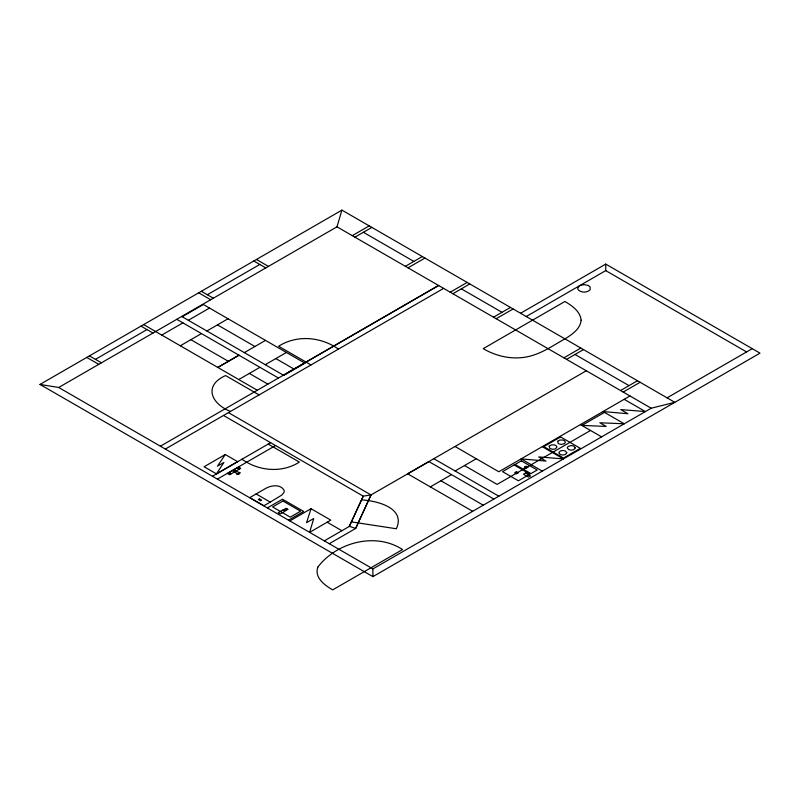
<?xml version="1.0" encoding="UTF-8"?>
<svg xmlns="http://www.w3.org/2000/svg" width="800" height="800" viewBox="0 0 800 800"><rect width="100%" height="100%" fill="white"/><g stroke="black" fill="none" stroke-linecap="round" stroke-linejoin="round"><path stroke-width="1.2" d="M372.91 576.64L372.91 568.9L651.2 408.23L674.83 402.32L341.92 210.12L40 384.43L372.91 576.64L760 353.15L605.74 264.09L520.58 313.26M526.22 316.52L605.74 270.61L605.74 264.09M40 384.43L58.7 387.49L336.98 226.82L341.92 210.12M311.04 508.73L306.54 522.67L313.74 518.52L309.62 532.36L330.79 520.13L311 508.71L289.84 520.93M228.44 412.62L371.03 494.94L355.67 528.46L329.27 543.7M216.45 473.88L223.9 462.45L217.44 466.18L225.27 454.53L237.62 461.66L216.45 473.88L204.1 466.75L225.27 454.53M579.15 285.97L577.7 288.34L578.17 289.74C581.13 292.9 587.18 292.9 590.13 289.74L590.13 286.94L588.27 285.45L584.15 284.62L580.04 285.45M270.24 502.09L281.95 494.97L284.05 492.26L284.25 490.66C280.82 483.71 270.82 485.26 265.22 488.7L249.79 497.61L263.89 505.75L270.24 502.09L256.13 493.94M283.41 375.18L438.52 285.44M95.42 359.36L146.99 329.59M207.34 294.74L259.8 264.46M182.19 316.73L203.36 304.51L304.96 363.18L283.8 375.4L181.71 316.46M161.74 335.09L182.92 322.86M188.33 320.28L209.5 308.06M352.27 235.65L369.21 225.87M354.92 237.17L371.85 227.4M180.29 345.79L201.46 333.57M206.87 330.99L228.04 318.77M217.75 367.41L238.92 355.19M217.84 367.47L239.01 355.24M244.33 352.62L265.5 340.4M405.38 266.31L422.31 256.53M408.02 267.83L424.96 258.06M238.76 379.54L259.93 367.32M265.25 364.69L286.42 352.47M160.39 446.2L438.68 285.53M165.33 449.05L443.62 288.38M450.23 292.2L467.17 282.43M452.88 293.73L469.81 283.95M212.46 476.26L270.62 442.68M493.52 317.2L510.46 307.42M217.4 479.11L275.56 445.53M496.17 318.73L513.1 308.95M234.68 471.82L229.6 474.75L227.45 473.51L238.59 467.08L240.75 468.32L235.63 471.27M235.35 472.21L236.3 471.66M267.41 507.91L282.48 499.21L303.65 511.43L288.58 520.13M563.9 357.83L580.83 348.05M566.54 359.35L583.48 349.58M586.31 370.77L407.65 473.8L430.3 486.88L451.5 474.64M324.33 540.85L349.39 526.38L363.25 496.16L371.03 494.94M455.1 470.97L476.29 458.74L498.83 471.75L629.97 395.97M620.54 390.53L637.47 380.75M623.18 392.06L640.12 382.28M581.85 425.45L604.48 412.39M590.53 430.46L497.11 484.4L464.48 465.56M667.07 397.84L752.24 348.67M428.98 461.6L371.01 494.93L355.67 528.46L349.27 526.29L363.25 496.16L223.5 415.47M581.75 425.39L606.18 426.43L599.83 422.77L624.24 423.79L603.05 411.56M603.09 411.54L627.93 413.74L620.73 409.59L645.39 411.56L624.18 399.32M361.54 499.88C376.7 500.74 406.06 507.77 396.34 528.76L351.44 521.9M605.74 270.61L746.59 351.93M363.38 232.28L413.85 261.42M461.34 288.84L501.99 312.31M575.01 354.47L629.01 385.64M336.98 226.82L651.2 408.23M580.44 424.64L601.61 436.86M256.45 259.47L268.44 266.39M253.8 260.99L265.8 267.92M542.26 446.68L563.42 458.9L538.76 456.93L545.96 461.08L521.12 458.88L542.26 471.12M338.44 349.11C321.06 336.76 296.91 334.55 278.61 346.25L311 364.95M201.34 291.28L213.34 298.21M198.69 292.81L210.69 299.74M455.1 446.52L476.27 458.75M217.46 324.88L254.92 346.51M275.84 358.58L294.38 369.29M433.82 458.69L498.82 496.2M428.85 461.56L493.87 499.06M176.77 319.32L278.47 378.03M440.91 480.75L483.25 505.19M190.87 339.68L228.33 361.3M249.34 373.43L267.88 384.14M430.33 486.86L472.67 511.3M143.64 324.6L257.3 390.25M140.99 326.12L152.98 333.05M259.1 394.92L225.59 375.57C202.93 385.66 211.49 404.05 230.53 411.41M268.19 444.08L299.37 462.09C281.79 473.33 258.61 471.12 241.95 459.23M89.43 355.89L101.42 362.82M86.78 357.42L98.78 364.35M237.39 467.77L239.58 468.99M327.17 522.22L341.88 530.71M233.48 470.03L240.15 472.92C238.02 476.97 234.96 471.13 232.52 470.58M228.57 472.86L230.73 474.1M58.7 387.49L372.91 568.9M239.65 472.51L238.68 473.83L236.76 474.12L239.65 472.49M317.87 567.09C314.02 577.53 324.81 585.32 332.68 589.88L402.55 549.54C375.37 531.87 336.69 542.3 317.87 567.09M581.13 320.17C580.45 328.38 573.14 333.59 566.83 337.77C555.34 344.07 544.51 351.94 531.8 355.66C515.5 360.5 497.68 357.21 483.22 348.65L564.93 301.47C571.97 305.75 580.27 311.22 581.13 320.17M566.79 452.74L565.35 454.53L562.8 455.05L560.25 454.53L558.81 452.75L560.26 450.96L562.8 450.44L565.35 450.96L566.79 452.74M575.24 447.87L573.8 449.66L571.25 450.17L568.7 449.65L567.26 447.87L568.15 446.4L571.25 445.56L573.8 446.08L575.24 447.87M549.22 446.17L549.82 448.51L552.92 449.35L555.47 448.83L556.92 447.04L556.02 445.57L554.43 444.91L551.42 444.9L549.22 446.17M557.67 441.29L558.27 443.63L561.37 444.47L564.47 443.63L565.37 442.16L564.47 440.69L562.87 440.03L559.87 440.03L557.67 441.29M287.08 509.35C284.9 511.42 284.89 507.28 287.08 509.35M518.16 472.8L516.42 473.81L514.67 472.8L516.42 471.79L518.16 472.8M287.83 509.35L286.09 510.36L284.34 509.35L286.09 508.34L287.83 509.35M527.85 467.21L526.1 468.22L524.36 467.21L526.1 466.2L527.85 467.21M515.59 472.47C515.83 474.98 519.03 471.36 515.59 472.47M525.27 466.87C525.52 469.39 528.71 465.77 525.27 466.87M229.98 473.06L229.67 473.49L229.98 473.06M238.49 468.4L237.75 468.58L238.49 468.4M259.43 498.89L258.36 499.51L260.6 500.8L261.67 500.19L259.43 498.89M282.92 500.99L272.6 506.95L290.24 517.14L300.56 511.18L282.92 500.99M283.13 509.83L278.19 512.68L280.31 513.91L285.25 511.05L283.13 509.83M560.56 436.93L543.76 446.63L563.52 458.04L580.31 448.34L560.56 436.93M514.1 464.97L502.54 471.65L518.42 480.81L529.98 474.14L514.1 464.97M521.32 460.84L515.08 464.45L530.95 473.62L537.2 470.01L521.32 460.84M525.59 473.05L523.47 474.27L528.41 477.12L530.53 475.9L525.59 473.05"/></g></svg>
